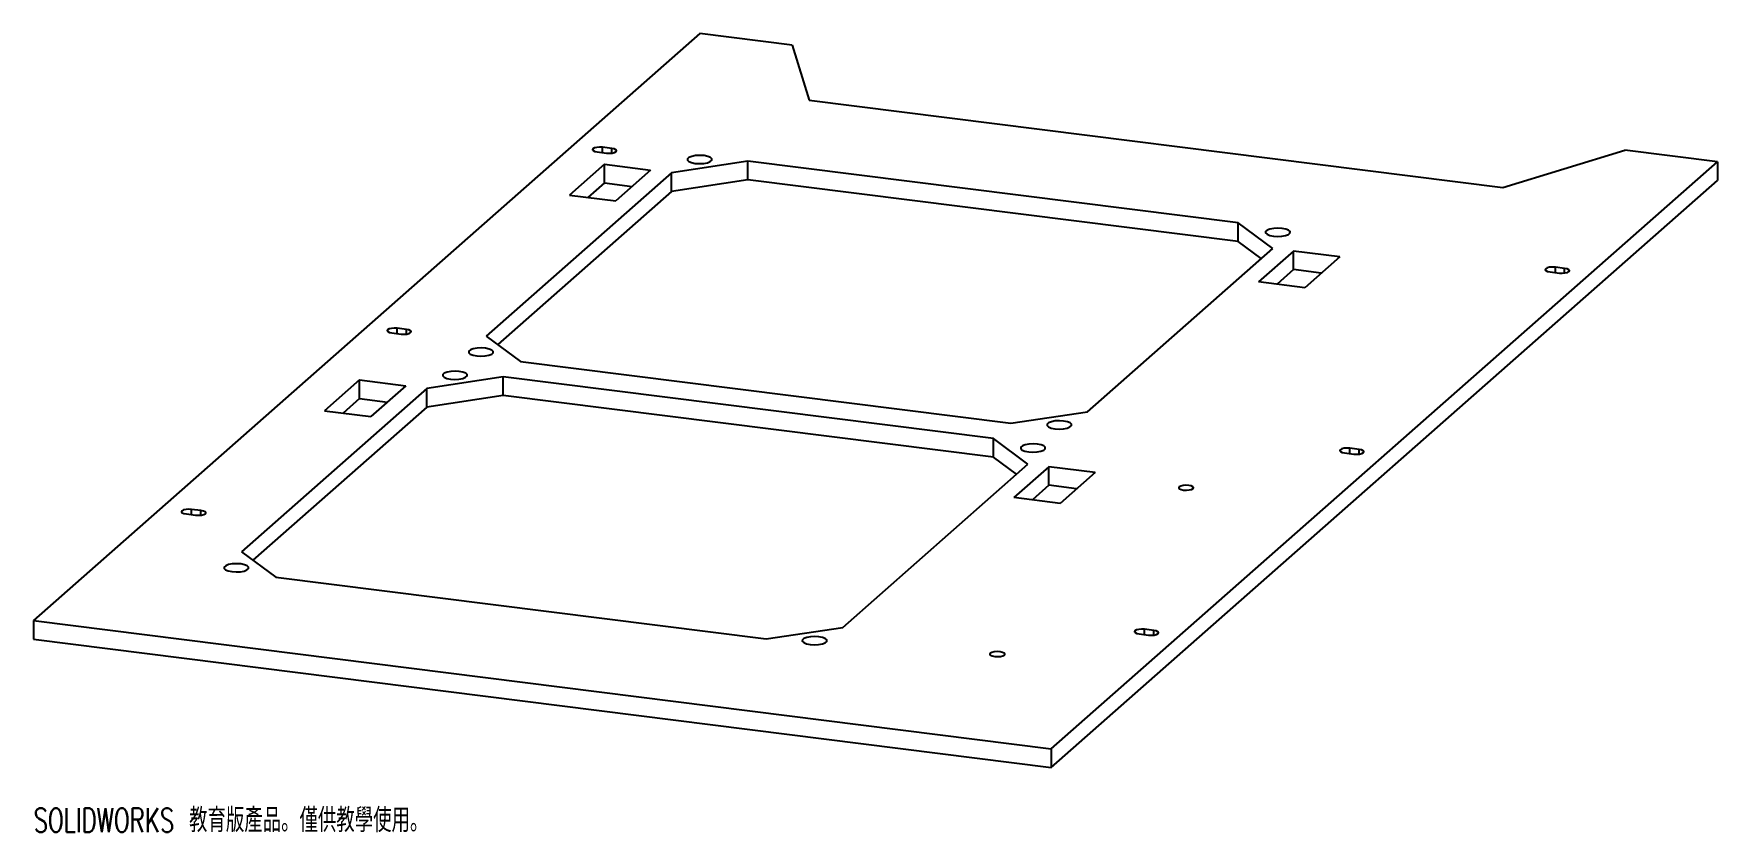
# Paper-space layout '_二等角視圖' of a CAD drawing. Header units: millimetres. Extents: x -170 to 170, y -86 to 76.
import ezdxf

# ---------------------------------------------------------------- set-up
doc = ezdxf.new("R2010")
doc.units = ezdxf.units.MM
doc.styles.add('SLDTEXTSTYLE0', font='TXT', dxfattribs={"width": 0.7, "bigfont": 'bigfont'})

psp = doc.layouts.new('_二等角視圖')

# ---------------------------------------------------------------- linework, layer by layer
at = {"color": 7, "linetype": 'Continuous', "lineweight": 25}
for p, q in [((-35.54, 76.13), (-170.25, -42.66)), ((-16.84, 73.78), (-35.54, 76.13)), ((-16.84, 73.78), (-13.41, 62.65)), ((-13.41, 62.65), (126.9, 44.98)), ((-56.27, 52.2), (-54.4, 51.96)), ((-53.34, 52.9), (-55.21, 53.13)), ((126.9, 44.98), (151.54, 52.56)), ((170.25, 50.21), (151.54, 52.56)), ((-41.26, 47.99), (-78.74, 14.94)), ((-54.83, 49.7), (-61.9, 43.46)), ((-54.83, 49.7), (-45.47, 48.52)), ((-54.83, 45.93), (-54.83, 49.7)), ((-45.47, 48.52), (-52.54, 42.28)), ((-25.8, 50.32), (-41.26, 47.99)), ((-41.26, 44.22), (-41.26, 47.99)), ((73.36, 37.83), (-25.8, 50.32)), ((-25.8, 46.55), (-25.8, 50.32)), ((35.54, -68.59), (170.25, 50.21)), ((170.25, 50.21), (170.25, 46.44)), ((-54.83, 45.93), (-58.16, 42.99)), ((-54.83, 45.93), (-49.21, 45.22)), ((-25.8, 46.55), (-41.26, 44.22)), ((73.36, 34.05), (-25.8, 46.55)), ((35.54, -72.36), (170.25, 46.44)), ((-41.26, 44.22), (-76.41, 13.22)), ((-61.9, 43.46), (-52.54, 42.28)), ((80.34, 32.67), (73.36, 37.83)), ((73.36, 34.05), (73.36, 37.83)), ((78.01, 30.62), (73.36, 34.05)), ((42.86, -0.38), (80.34, 32.67)), ((84.55, 32.14), (77.48, 25.9)), ((93.9, 30.96), (84.55, 32.14)), ((84.55, 28.37), (84.55, 32.14)), ((93.9, 30.96), (86.83, 24.72)), ((84.55, 28.37), (81.22, 25.43)), ((90.16, 27.66), (84.55, 28.37)), ((136.42, 27.92), (138.3, 27.68)), ((139.36, 28.62), (137.49, 28.86)), ((86.83, 24.72), (77.48, 25.9)), ((-97.81, 15.56), (-95.94, 15.32)), ((-94.88, 16.26), (-96.75, 16.5)), ((-78.74, 14.94), (-71.76, 9.78)), ((-71.76, 9.78), (27.4, -2.71)), ((-90.76, 4.34), (-128.24, -28.71)), ((-104.32, 6.05), (-111.4, -0.19)), ((-104.32, 6.05), (-94.97, 4.87)), ((-104.32, 2.28), (-104.32, 6.05)), ((-94.97, 4.87), (-102.04, -1.37)), ((-75.29, 6.66), (-90.76, 4.34)), ((-90.76, 0.57), (-90.76, 4.34)), ((23.86, -5.83), (-75.29, 6.66)), ((-75.29, 2.89), (-75.29, 6.66)), ((-90.76, 0.57), (-125.91, -30.43)), ((-104.32, 2.28), (-107.65, -0.66)), ((-104.32, 2.28), (-98.71, 1.57)), ((-75.29, 2.89), (-90.76, 0.57)), ((23.86, -9.6), (-75.29, 2.89)), ((-111.4, -0.19), (-102.04, -1.37)), ((27.4, -2.71), (42.86, -0.38)), ((30.84, -10.98), (23.86, -5.83)), ((23.86, -9.6), (23.86, -5.83)), ((28.52, -13.04), (23.86, -9.6)), ((94.88, -8.72), (96.75, -8.95)), ((97.81, -8.02), (95.94, -7.78)), ((-6.63, -44.03), (30.84, -10.98)), ((35.05, -11.51), (27.98, -17.75)), ((44.41, -12.69), (35.05, -11.51)), ((35.05, -15.28), (35.05, -11.51)), ((44.41, -12.69), (37.34, -18.93)), ((35.05, -15.28), (31.72, -18.22)), ((40.66, -15.99), (35.05, -15.28)), ((-136.42, -20.38), (-138.3, -20.14)), ((37.34, -18.93), (27.98, -17.75)), ((-139.36, -21.08), (-137.49, -21.31)), ((-128.24, -28.71), (-121.26, -33.87)), ((-121.26, -33.87), (-22.1, -46.36)), ((-170.25, -42.66), (-170.25, -46.44)), ((-170.25, -42.66), (35.54, -68.59)), ((-22.1, -46.36), (-6.63, -44.03)), ((-170.25, -46.44), (35.54, -72.36)), ((53.34, -45.35), (55.21, -45.59)), ((56.27, -44.65), (54.4, -44.42)), ((35.54, -68.59), (35.54, -72.36))]:
    psp.add_line(p, q, dxfattribs=at)
at = {"color": 8, "linetype": 'Continuous', "lineweight": 25}
for p, q in [((-55.21, 52.06), (-55.21, 53.13)), ((-53.34, 51.96), (-53.34, 52.9)), ((137.49, 27.79), (137.49, 28.86)), ((139.36, 27.68), (139.36, 28.62)), ((-96.75, 15.43), (-96.75, 16.5)), ((-94.88, 15.32), (-94.88, 16.26)), ((95.94, -8.85), (95.94, -7.78)), ((97.81, -8.95), (97.81, -8.02)), ((-138.3, -21.21), (-138.3, -20.14)), ((-136.42, -21.31), (-136.42, -20.38)), ((54.4, -45.49), (54.4, -44.42)), ((56.27, -45.59), (56.27, -44.65))]:
    psp.add_line(p, q, dxfattribs=at)
at = {"color": 7, "linetype": 'Continuous', "lineweight": 25, "flags": 128}
for points in [[(-55.21, 53.13), (-55.79, 53.16), (-56.36, 53.12), (-56.83, 53.01), (-57.14, 52.84), (-57.24, 52.65), (-57.11, 52.46), (-56.77, 52.3), (-56.27, 52.2)], [(-54.4, 51.96), (-53.82, 51.93), (-53.25, 51.97), (-52.78, 52.09), (-52.47, 52.25), (-52.37, 52.44), (-52.5, 52.63), (-52.84, 52.79), (-53.34, 52.9)], [(-36.45, 49.88), (-35.6, 49.82), (-34.74, 49.87), (-33.98, 50.01), (-33.42, 50.23), (-33.11, 50.5), (-33.1, 50.79), (-33.39, 51.07), (-33.94, 51.29), (-34.68, 51.44), (-35.54, 51.49), (-36.39, 51.44), (-37.15, 51.3), (-37.72, 51.08), (-38.02, 50.81), (-38.03, 50.52), (-37.75, 50.25), (-37.2, 50.03), (-36.45, 49.88)], [(80.48, 35.15), (81.33, 35.09), (82.19, 35.14), (82.94, 35.28), (83.51, 35.5), (83.82, 35.77), (83.83, 36.06), (83.54, 36.33), (82.99, 36.56), (82.24, 36.71), (81.39, 36.76), (80.53, 36.71), (79.78, 36.57), (79.21, 36.35), (78.9, 36.08), (78.89, 35.79), (79.18, 35.52), (79.73, 35.29), (80.48, 35.15)], [(137.49, 28.86), (136.91, 28.89), (136.34, 28.84), (135.86, 28.73), (135.55, 28.56), (135.46, 28.37), (135.59, 28.18), (135.93, 28.02), (136.42, 27.92)], [(138.3, 27.68), (138.87, 27.65), (139.44, 27.7), (139.92, 27.81), (140.23, 27.98), (140.32, 28.17), (140.19, 28.36), (139.85, 28.52), (139.36, 28.62)], [(-96.75, 16.5), (-97.33, 16.53), (-97.9, 16.48), (-98.38, 16.37), (-98.69, 16.2), (-98.78, 16.01), (-98.65, 15.82), (-98.31, 15.66), (-97.81, 15.56)], [(-95.94, 15.32), (-95.37, 15.29), (-94.8, 15.34), (-94.32, 15.45), (-94.01, 15.62), (-93.91, 15.81), (-94.05, 16), (-94.39, 16.16), (-94.88, 16.26)], [(-80.64, 10.9), (-79.79, 10.85), (-78.93, 10.9), (-78.18, 11.04), (-77.61, 11.26), (-77.3, 11.53), (-77.29, 11.82), (-77.58, 12.09), (-78.13, 12.31), (-78.88, 12.46), (-79.73, 12.52), (-80.59, 12.47), (-81.34, 12.33), (-81.91, 12.11), (-82.22, 11.84), (-82.23, 11.55), (-81.94, 11.27), (-81.39, 11.05), (-80.64, 10.9)], [(-85.95, 6.23), (-85.09, 6.17), (-84.24, 6.22), (-83.48, 6.36), (-82.91, 6.58), (-82.61, 6.85), (-82.6, 7.14), (-82.88, 7.41), (-83.43, 7.64), (-84.18, 7.78), (-85.03, 7.84), (-85.89, 7.79), (-86.65, 7.65), (-87.21, 7.43), (-87.52, 7.16), (-87.53, 6.87), (-87.24, 6.6), (-86.69, 6.37), (-85.95, 6.23)], [(36.28, -3.83), (37.14, -3.88), (37.99, -3.84), (38.75, -3.69), (39.32, -3.47), (39.62, -3.2), (39.63, -2.91), (39.35, -2.64), (38.8, -2.42), (38.05, -2.27), (37.2, -2.22), (36.34, -2.26), (35.58, -2.4), (35.02, -2.62), (34.71, -2.89), (34.7, -3.18), (34.99, -3.46), (35.54, -3.68), (36.28, -3.83)], [(30.98, -8.51), (31.83, -8.56), (32.69, -8.51), (33.45, -8.37), (34.01, -8.15), (34.32, -7.88), (34.33, -7.59), (34.04, -7.32), (33.49, -7.09), (32.75, -6.95), (31.89, -6.89), (31.04, -6.94), (30.28, -7.08), (29.71, -7.3), (29.41, -7.57), (29.4, -7.86), (29.68, -8.13), (30.23, -8.36), (30.98, -8.51)], [(95.94, -7.78), (95.37, -7.75), (94.8, -7.79), (94.32, -7.91), (94.01, -8.07), (93.91, -8.27), (94.05, -8.46), (94.39, -8.61), (94.88, -8.72)], [(96.75, -8.95), (97.33, -8.99), (97.9, -8.94), (98.38, -8.83), (98.69, -8.66), (98.78, -8.47), (98.65, -8.28), (98.31, -8.12), (97.81, -8.02)], [(62.3, -16.24), (62.88, -16.27), (63.45, -16.22), (63.93, -16.11), (64.24, -15.95), (64.33, -15.75), (64.2, -15.56), (63.86, -15.4), (63.36, -15.3), (62.79, -15.27), (62.22, -15.31), (61.74, -15.43), (61.43, -15.59), (61.33, -15.78), (61.47, -15.97), (61.81, -16.13), (62.3, -16.24)], [(-138.3, -20.14), (-138.87, -20.11), (-139.44, -20.15), (-139.92, -20.27), (-140.23, -20.43), (-140.32, -20.62), (-140.19, -20.82), (-139.85, -20.97), (-139.36, -21.08)], [(-137.49, -21.31), (-136.91, -21.34), (-136.34, -21.3), (-135.86, -21.19), (-135.55, -21.02), (-135.46, -20.83), (-135.59, -20.64), (-135.93, -20.48), (-136.42, -20.38)], [(-130.14, -32.75), (-129.29, -32.8), (-128.43, -32.76), (-127.67, -32.62), (-127.11, -32.4), (-126.8, -32.13), (-126.79, -31.84), (-127.08, -31.56), (-127.63, -31.34), (-128.37, -31.19), (-129.23, -31.14), (-130.08, -31.18), (-130.84, -31.33), (-131.41, -31.55), (-131.71, -31.82), (-131.73, -32.11), (-131.44, -32.38), (-130.89, -32.6), (-130.14, -32.75)], [(-13.22, -47.48), (-12.36, -47.54), (-11.51, -47.49), (-10.75, -47.35), (-10.18, -47.13), (-9.87, -46.86), (-9.86, -46.57), (-10.15, -46.29), (-10.7, -46.07), (-11.45, -45.92), (-12.3, -45.87), (-13.16, -45.92), (-13.91, -46.06), (-14.48, -46.28), (-14.79, -46.55), (-14.8, -46.84), (-14.51, -47.11), (-13.96, -47.33), (-13.22, -47.48)], [(54.4, -44.42), (53.82, -44.39), (53.25, -44.43), (52.78, -44.54), (52.47, -44.71), (52.37, -44.9), (52.5, -45.09), (52.84, -45.25), (53.34, -45.35)], [(55.21, -45.59), (55.79, -45.62), (56.36, -45.58), (56.83, -45.46), (57.14, -45.3), (57.24, -45.11), (57.11, -44.92), (56.77, -44.76), (56.27, -44.65)], [(24.12, -49.91), (24.7, -49.94), (25.27, -49.9), (25.74, -49.79), (26.05, -49.62), (26.15, -49.43), (26.02, -49.24), (25.68, -49.08), (25.18, -48.98), (24.6, -48.94), (24.03, -48.99), (23.56, -49.1), (23.25, -49.27), (23.15, -49.46), (23.28, -49.65), (23.62, -49.81), (24.12, -49.91)]]:
    psp.add_lwpolyline(points, dxfattribs=at)

# ---------------------------------------------------------------- texts
at = {"color": 7, "linetype": 'Continuous', "insert": (-170.25, -80.63), "char_height": 4.8336, "attachment_point": 1, "style": 'SLDTEXTSTYLE0'}
psp.add_mtext('SOLIDWORKS 教育版產品。僅供教學使用。', dxfattribs=at)

doc.saveas('drawing.dxf')
